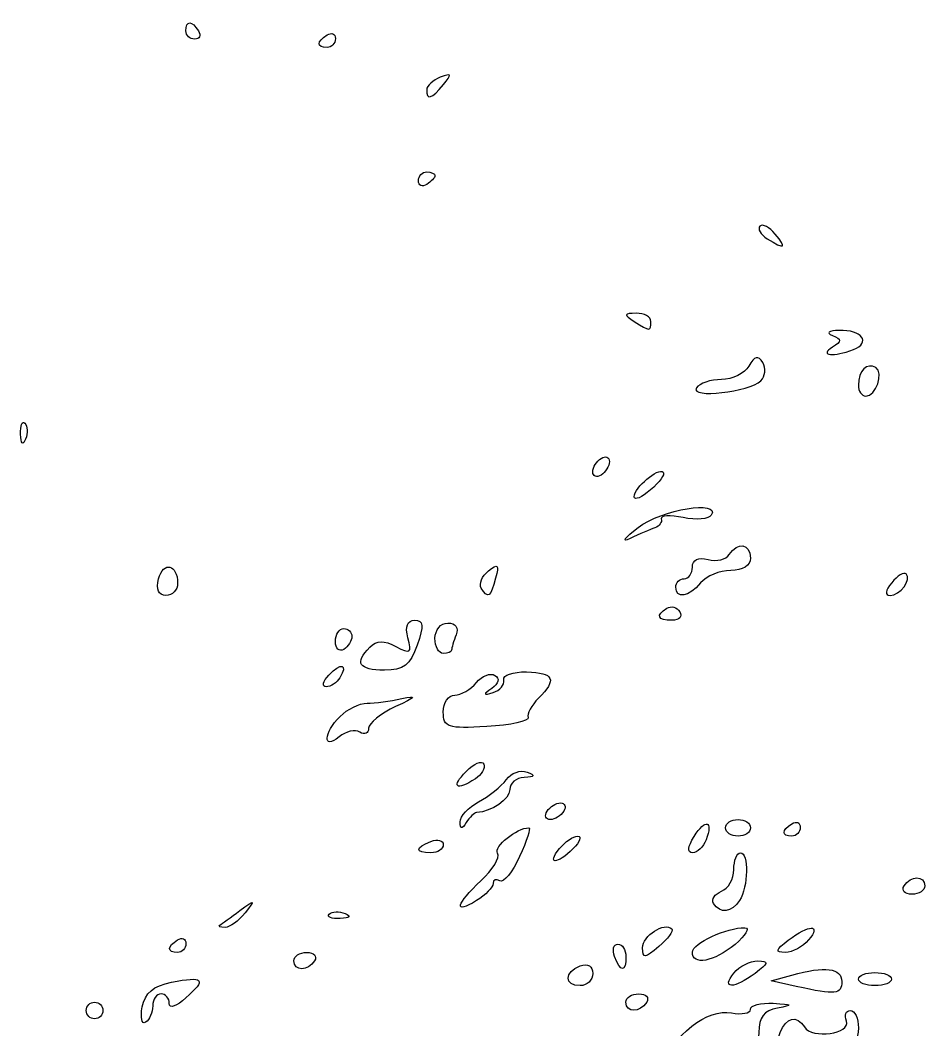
# Model space of a CAD drawing. Header units: centimetres. Extents: x -12.1 to 12.1, y -9.6 to 9.6.
# Drawn here: x 2.407 to 5.29, y -4.15 to -0.932 of the extents above; entities that cross this region are included whole.
import ezdxf

# ---------------------------------------------------------------- set-up
doc = ezdxf.new("R2010")
doc.units = ezdxf.units.CM
doc.header["$MEASUREMENT"] = 0
doc.layers.add('Layer 1', color=7, linetype='Continuous')

msp = doc.modelspace()

# ---------------------------------------------------------------- linework, layer by layer
at = {"layer": 'Layer 1'}
for points, knots in [([(2.97468, -0.96627), (2.95373, -0.93237), (2.93499, -0.93237), (2.93499, -0.96627), (2.93499, -0.96627), (2.93499, -0.98082), (2.9476, -0.99273), (2.96301, -0.99273), (2.96301, -0.99273), (2.97842, -0.99273), (2.98367, -0.98082), (2.97468, -0.96627)], [0, 0, 0, 0, 0.25, 0.25, 0.25, 0.25, 0.5, 0.5, 0.5, 0.5, 1, 1, 1, 1]), ([(3.41124, -0.99117), (3.41124, -0.97576), (3.39934, -0.97051), (3.38479, -0.9795), (3.38479, -0.9795), (3.35088, -1.00045), (3.35088, -1.01919), (3.38479, -1.01919), (3.38479, -1.01919), (3.39934, -1.01919), (3.41124, -1.00658), (3.41124, -0.99117)], [0, 0, 0, 0, 0.25, 0.25, 0.25, 0.25, 0.5, 0.5, 0.5, 0.5, 1, 1, 1, 1]), ([(3.70228, -1.15431), (3.70228, -1.14132), (3.72182, -1.12318), (3.74571, -1.11402), (3.74571, -1.11402), (3.78203, -1.10008), (3.78366, -1.10395), (3.7557, -1.13765), (3.7557, -1.13765), (3.7176, -1.18356), (3.70228, -1.18834), (3.70228, -1.15431)], [0, 0, 0, 0, 0.25, 0.25, 0.25, 0.25, 0.5, 0.5, 0.5, 0.5, 1, 1, 1, 1]), ([(3.72874, -1.42773), (3.72874, -1.42131), (3.71683, -1.41606), (3.70228, -1.41606), (3.70228, -1.41606), (3.68773, -1.41606), (3.67582, -1.42867), (3.67582, -1.44408), (3.67582, -1.44408), (3.67582, -1.45949), (3.68773, -1.46474), (3.70228, -1.45575), (3.70228, -1.45575), (3.71683, -1.44676), (3.72874, -1.43415), (3.72874, -1.42773)], [0, 0, 0, 0, 0.2, 0.2, 0.2, 0.2, 0.4, 0.4, 0.4, 0.4, 0.6, 0.6, 0.6, 0.6, 1, 1, 1, 1]), ([(4.78784, -1.62876), (4.76643, -1.61523), (4.75581, -1.59726), (4.76422, -1.58884), (4.76422, -1.58884), (4.77264, -1.58042), (4.79459, -1.59168), (4.813, -1.61386), (4.813, -1.61386), (4.85117, -1.65985), (4.84385, -1.66419), (4.78784, -1.62876)], [0, 0, 0, 0, 0.25, 0.25, 0.25, 0.25, 0.5, 0.5, 0.5, 0.5, 1, 1, 1, 1]), ([(4.36374, -1.89231), (4.32982, -1.87039), (4.33078, -1.86661), (4.37036, -1.86626), (4.37036, -1.86626), (4.39582, -1.86604), (4.41666, -1.87776), (4.41666, -1.89231), (4.41666, -1.89231), (4.41666, -1.92458), (4.41367, -1.92458), (4.36374, -1.89231)], [0, 0, 0, 0, 0.25, 0.25, 0.25, 0.25, 0.5, 0.5, 0.5, 0.5, 1, 1, 1, 1]), ([(4.99512, -1.97449), (5.02557, -1.95519), (5.02557, -1.9494), (4.99512, -1.93729), (4.99512, -1.93729), (4.97393, -1.92886), (4.98296, -1.92209), (5.01702, -1.92086), (5.01702, -1.92086), (5.08833, -1.91829), (5.11954, -1.96028), (5.06257, -1.98215), (5.06257, -1.98215), (4.99882, -2.00661), (4.95269, -2.00137), (4.99512, -1.97449)], [0, 0, 0, 0, 0.2, 0.2, 0.2, 0.2, 0.4, 0.4, 0.4, 0.4, 0.6, 0.6, 0.6, 0.6, 1, 1, 1, 1]), ([(4.56188, -2.10446), (4.57104, -2.08965), (4.607, -2.07752), (4.6418, -2.07752), (4.6418, -2.07752), (4.6766, -2.07752), (4.71592, -2.05813), (4.72918, -2.03444), (4.72918, -2.03444), (4.74702, -2.00256), (4.75846, -1.99972), (4.77317, -2.02351), (4.77317, -2.02351), (4.7841, -2.0412), (4.78149, -2.06723), (4.76737, -2.08136), (4.76737, -2.08136), (4.73132, -2.1174), (4.54063, -2.13885), (4.56188, -2.10446)], [0, 0, 0, 0, 0.1666667, 0.1666667, 0.1666667, 0.1666667, 0.3333333, 0.3333333, 0.3333333, 0.3333333, 0.5, 0.5, 0.5, 0.5, 0.6666667, 0.6666667, 0.6666667, 0.6666667, 1, 1, 1, 1]), ([(5.07812, -2.09516), (5.07812, -2.05001), (5.10576, -2.02222), (5.13357, -2.0394), (5.13357, -2.0394), (5.16026, -2.0559), (5.1342, -2.13044), (5.10174, -2.13044), (5.10174, -2.13044), (5.08875, -2.13044), (5.07812, -2.11456), (5.07812, -2.09516)], [0, 0, 0, 0, 0.25, 0.25, 0.25, 0.25, 0.5, 0.5, 0.5, 0.5, 1, 1, 1, 1]), ([(2.42181, -2.21698), (2.41302, -2.20819), (2.40677, -2.22381), (2.40791, -2.25171), (2.40791, -2.25171), (2.40918, -2.28253), (2.41546, -2.2888), (2.4239, -2.26769), (2.4239, -2.26769), (2.43154, -2.24859), (2.4306, -2.22577), (2.42181, -2.21698)], [0, 0, 0, 0, 0.25, 0.25, 0.25, 0.25, 0.5, 0.5, 0.5, 0.5, 1, 1, 1, 1]), ([(4.28437, -2.33898), (4.28437, -2.32443), (4.27246, -2.31988), (4.25791, -2.32888), (4.25791, -2.32888), (4.24336, -2.33787), (4.23145, -2.35713), (4.23145, -2.37169), (4.23145, -2.37169), (4.23145, -2.38624), (4.24336, -2.39079), (4.25791, -2.38179), (4.25791, -2.38179), (4.27246, -2.3728), (4.28437, -2.35353), (4.28437, -2.33898)], [0, 0, 0, 0, 0.2, 0.2, 0.2, 0.2, 0.4, 0.4, 0.4, 0.4, 0.6, 0.6, 0.6, 0.6, 1, 1, 1, 1]), ([(4.45619, -2.37282), (4.44042, -2.35705), (4.36374, -2.42183), (4.36374, -2.45092), (4.36374, -2.45092), (4.36374, -2.46355), (4.3872, -2.4538), (4.41586, -2.42925), (4.41586, -2.42925), (4.44453, -2.4047), (4.46268, -2.37931), (4.45619, -2.37282)], [0, 0, 0, 0, 0.25, 0.25, 0.25, 0.25, 0.5, 0.5, 0.5, 0.5, 1, 1, 1, 1]), ([(4.42989, -2.54977), (4.44444, -2.54469), (4.45347, -2.53193), (4.44997, -2.52141), (4.44997, -2.52141), (4.44646, -2.51088), (4.47776, -2.50911), (4.51952, -2.51746), (4.51952, -2.51746), (4.56128, -2.52581), (4.6017, -2.52252), (4.60935, -2.51014), (4.60935, -2.51014), (4.64027, -2.46008), (4.45044, -2.49145), (4.37649, -2.54862), (4.37649, -2.54862), (4.3331, -2.58216), (4.32141, -2.59822), (4.35051, -2.5843), (4.35051, -2.5843), (4.37962, -2.57038), (4.41533, -2.55484), (4.42989, -2.54977)], [0, 0, 0, 0, 0.1428571, 0.1428571, 0.1428571, 0.1428571, 0.2857143, 0.2857143, 0.2857143, 0.2857143, 0.4285714, 0.4285714, 0.4285714, 0.4285714, 0.5714286, 0.5714286, 0.5714286, 0.5714286, 0.7142857, 0.7142857, 0.7142857, 0.7142857, 1, 1, 1, 1]), ([(4.57541, -2.72575), (4.59352, -2.70392), (4.63665, -2.68606), (4.67125, -2.68606), (4.67125, -2.68606), (4.70953, -2.68606), (4.73416, -2.67053), (4.73416, -2.64638), (4.73416, -2.64638), (4.73416, -2.60027), (4.69249, -2.59354), (4.66659, -2.63545), (4.66659, -2.63545), (4.65681, -2.65127), (4.62634, -2.65834), (4.59888, -2.65116), (4.59888, -2.65116), (4.56742, -2.64293), (4.54895, -2.65187), (4.54895, -2.67531), (4.54895, -2.67531), (4.54895, -2.69578), (4.53704, -2.71252), (4.52249, -2.71252), (4.52249, -2.71252), (4.50794, -2.71252), (4.49603, -2.72443), (4.49603, -2.73898), (4.49603, -2.73898), (4.49603, -2.77807), (4.53776, -2.77111), (4.57541, -2.72575)], [0, 0, 0, 0, 0.1111111, 0.1111111, 0.1111111, 0.1111111, 0.2222222, 0.2222222, 0.2222222, 0.2222222, 0.3333333, 0.3333333, 0.3333333, 0.3333333, 0.4444444, 0.4444444, 0.4444444, 0.4444444, 0.5555556, 0.5555556, 0.5555556, 0.5555556, 0.6666667, 0.6666667, 0.6666667, 0.6666667, 0.7777778, 0.7777778, 0.7777778, 0.7777778, 1, 1, 1, 1]), ([(2.90854, -2.72731), (2.90854, -2.66614), (2.86293, -2.65524), (2.84787, -2.71282), (2.84787, -2.71282), (2.83896, -2.74692), (2.84721, -2.76544), (2.87132, -2.76544), (2.87132, -2.76544), (2.89179, -2.76544), (2.90854, -2.74828), (2.90854, -2.72731)], [0, 0, 0, 0, 0.25, 0.25, 0.25, 0.25, 0.5, 0.5, 0.5, 0.5, 1, 1, 1, 1]), ([(3.92201, -2.71101), (3.93364, -2.66654), (3.92942, -2.66225), (3.89893, -2.68755), (3.89893, -2.68755), (3.87841, -2.70458), (3.86814, -2.72907), (3.87611, -2.74198), (3.87611, -2.74198), (3.8977, -2.77691), (3.90629, -2.77111), (3.92201, -2.71101)], [0, 0, 0, 0, 0.25, 0.25, 0.25, 0.25, 0.5, 0.5, 0.5, 0.5, 1, 1, 1, 1]), ([(5.18448, -2.72511), (5.20289, -2.70293), (5.2234, -2.69023), (5.23006, -2.69689), (5.23006, -2.69689), (5.2484, -2.71524), (5.21112, -2.76544), (5.17915, -2.76544), (5.17915, -2.76544), (5.1616, -2.76544), (5.16361, -2.75026), (5.18448, -2.72511)], [0, 0, 0, 0, 0.25, 0.25, 0.25, 0.25, 0.5, 0.5, 0.5, 0.5, 1, 1, 1, 1]), ([(4.50899, -2.81792), (4.49985, -2.80313), (4.48129, -2.79788), (4.46775, -2.80626), (4.46775, -2.80626), (4.43105, -2.82894), (4.43789, -2.84481), (4.48436, -2.84481), (4.48436, -2.84481), (4.50705, -2.84481), (4.51813, -2.83271), (4.50899, -2.81792)], [0, 0, 0, 0, 0.25, 0.25, 0.25, 0.25, 0.5, 0.5, 0.5, 0.5, 1, 1, 1, 1]), ([(3.67186, -2.92419), (3.69373, -2.86144), (3.69202, -2.84481), (3.6637, -2.84481), (3.6637, -2.84481), (3.64025, -2.84481), (3.63291, -2.86414), (3.64248, -2.90073), (3.64248, -2.90073), (3.65529, -2.9497), (3.65055, -2.95314), (3.60438, -2.92843), (3.60438, -2.92843), (3.56627, -2.90804), (3.54318, -2.90867), (3.52113, -2.93072), (3.52113, -2.93072), (3.47128, -2.98057), (3.48588, -3.00356), (3.5674, -3.00356), (3.5674, -3.00356), (3.62893, -3.00356), (3.64969, -2.98779), (3.67186, -2.92419)], [0, 0, 0, 0, 0.1428571, 0.1428571, 0.1428571, 0.1428571, 0.2857143, 0.2857143, 0.2857143, 0.2857143, 0.4285714, 0.4285714, 0.4285714, 0.4285714, 0.5714286, 0.5714286, 0.5714286, 0.5714286, 0.7142857, 0.7142857, 0.7142857, 0.7142857, 1, 1, 1, 1]), ([(3.78166, -2.93958), (3.78166, -2.9335), (3.78812, -2.91167), (3.79602, -2.89107), (3.79602, -2.89107), (3.80459, -2.86876), (3.7939, -2.85363), (3.76957, -2.85363), (3.76957, -2.85363), (3.74711, -2.85363), (3.72874, -2.87546), (3.72874, -2.90214), (3.72874, -2.90214), (3.72874, -2.92882), (3.74065, -2.95065), (3.7552, -2.95065), (3.7552, -2.95065), (3.76975, -2.95065), (3.78166, -2.94567), (3.78166, -2.93958)], [0, 0, 0, 0, 0.1666667, 0.1666667, 0.1666667, 0.1666667, 0.3333333, 0.3333333, 0.3333333, 0.3333333, 0.5, 0.5, 0.5, 0.5, 0.6666667, 0.6666667, 0.6666667, 0.6666667, 1, 1, 1, 1]), ([(3.46416, -2.89617), (3.46416, -2.88248), (3.45225, -2.87127), (3.4377, -2.87127), (3.4377, -2.87127), (3.42315, -2.87127), (3.41124, -2.88983), (3.41124, -2.91252), (3.41124, -2.91252), (3.41124, -2.93521), (3.42315, -2.94641), (3.4377, -2.93742), (3.4377, -2.93742), (3.45225, -2.92842), (3.46416, -2.90986), (3.46416, -2.89617)], [0, 0, 0, 0, 0.2, 0.2, 0.2, 0.2, 0.4, 0.4, 0.4, 0.4, 0.6, 0.6, 0.6, 0.6, 1, 1, 1, 1]), ([(3.42556, -3.02826), (3.45271, -2.98434), (3.42834, -2.97824), (3.39035, -3.01946), (3.39035, -3.01946), (3.37159, -3.03982), (3.36791, -3.05648), (3.38218, -3.05648), (3.38218, -3.05648), (3.39645, -3.05648), (3.41597, -3.04378), (3.42556, -3.02826)], [0, 0, 0, 0, 0.25, 0.25, 0.25, 0.25, 0.5, 0.5, 0.5, 0.5, 1, 1, 1, 1]), ([(4.02545, -3.15475), (4.02129, -3.14332), (4.03618, -3.11568), (4.05853, -3.09333), (4.05853, -3.09333), (4.11838, -3.03348), (4.10856, -3.01188), (4.02038, -3.00938), (4.02038, -3.00938), (3.97705, -3.00814), (3.9443, -3.01973), (3.94762, -3.03512), (3.94762, -3.03512), (3.95093, -3.0505), (3.93578, -3.06847), (3.91395, -3.07503), (3.91395, -3.07503), (3.88192, -3.08466), (3.88119, -3.08211), (3.91016, -3.0618), (3.91016, -3.0618), (3.93207, -3.04644), (3.93581, -3.0303), (3.91977, -3.02039), (3.91977, -3.02039), (3.90531, -3.01146), (3.87877, -3.02187), (3.86079, -3.04354), (3.86079, -3.04354), (3.84281, -3.06521), (3.81169, -3.08294), (3.79165, -3.08294), (3.79165, -3.08294), (3.7716, -3.08294), (3.7552, -3.10737), (3.7552, -3.13724), (3.7552, -3.13724), (3.7552, -3.18612), (3.76906, -3.19074), (3.89411, -3.18354), (3.89411, -3.18354), (3.9705, -3.17914), (4.02961, -3.16619), (4.02545, -3.15475)], [0, 0, 0, 0, 0.0833333, 0.0833333, 0.0833333, 0.0833333, 0.1666667, 0.1666667, 0.1666667, 0.1666667, 0.25, 0.25, 0.25, 0.25, 0.3333333, 0.3333333, 0.3333333, 0.3333333, 0.4166667, 0.4166667, 0.4166667, 0.4166667, 0.5, 0.5, 0.5, 0.5, 0.5833333, 0.5833333, 0.5833333, 0.5833333, 0.6666667, 0.6666667, 0.6666667, 0.6666667, 0.75, 0.75, 0.75, 0.75, 0.8333333, 0.8333333, 0.8333333, 0.8333333, 1, 1, 1, 1]), ([(3.48946, -3.20128), (3.50465, -3.21067), (3.51708, -3.20517), (3.51708, -3.18906), (3.51708, -3.18906), (3.51708, -3.17294), (3.55577, -3.14182), (3.60307, -3.1199), (3.60307, -3.1199), (3.66873, -3.08946), (3.67342, -3.08342), (3.62291, -3.09435), (3.62291, -3.09435), (3.58653, -3.10223), (3.53678, -3.10884), (3.51235, -3.10904), (3.51235, -3.10904), (3.48793, -3.10923), (3.44923, -3.12811), (3.42636, -3.15097), (3.42636, -3.15097), (3.37294, -3.2044), (3.37033, -3.26016), (3.42331, -3.21619), (3.42331, -3.21619), (3.4445, -3.19861), (3.47427, -3.1919), (3.48946, -3.20128)], [0, 0, 0, 0, 0.125, 0.125, 0.125, 0.125, 0.25, 0.25, 0.25, 0.25, 0.375, 0.375, 0.375, 0.375, 0.5, 0.5, 0.5, 0.5, 0.625, 0.625, 0.625, 0.625, 0.75, 0.75, 0.75, 0.75, 1, 1, 1, 1]), ([(3.85764, -3.35018), (3.87761, -3.33753), (3.88951, -3.31638), (3.8841, -3.30318), (3.8841, -3.30318), (3.87869, -3.28997), (3.85343, -3.3005), (3.82796, -3.32658), (3.82796, -3.32658), (3.77938, -3.37631), (3.79578, -3.38936), (3.85764, -3.35018)], [0, 0, 0, 0, 0.25, 0.25, 0.25, 0.25, 0.5, 0.5, 0.5, 0.5, 1, 1, 1, 1]), ([(3.86103, -3.45759), (3.91018, -3.45455), (3.96687, -3.41533), (3.96687, -3.38438), (3.96687, -3.38438), (3.96687, -3.36411), (3.9877, -3.34658), (4.01317, -3.34543), (4.01317, -3.34543), (4.04728, -3.34389), (4.04962, -3.33945), (4.02209, -3.32856), (4.02209, -3.32856), (4.00153, -3.32043), (3.97176, -3.33134), (3.95594, -3.35279), (3.95594, -3.35279), (3.94012, -3.37424), (3.90039, -3.40606), (3.86765, -3.42351), (3.86765, -3.42351), (3.8349, -3.44095), (3.8083, -3.46968), (3.80852, -3.48736), (3.80852, -3.48736), (3.80882, -3.51114), (3.81398, -3.51155), (3.82836, -3.48895), (3.82836, -3.48895), (3.83906, -3.47215), (3.85376, -3.45804), (3.86103, -3.45759)], [0, 0, 0, 0, 0.1111111, 0.1111111, 0.1111111, 0.1111111, 0.2222222, 0.2222222, 0.2222222, 0.2222222, 0.3333333, 0.3333333, 0.3333333, 0.3333333, 0.4444444, 0.4444444, 0.4444444, 0.4444444, 0.5555556, 0.5555556, 0.5555556, 0.5555556, 0.6666667, 0.6666667, 0.6666667, 0.6666667, 0.7777778, 0.7777778, 0.7777778, 0.7777778, 1, 1, 1, 1]), ([(4.13885, -3.45336), (4.14784, -3.4388), (4.14329, -3.4269), (4.12874, -3.4269), (4.12874, -3.4269), (4.11419, -3.4269), (4.09492, -3.4388), (4.08593, -3.45336), (4.08593, -3.45336), (4.07693, -3.46791), (4.08148, -3.47981), (4.09603, -3.47981), (4.09603, -3.47981), (4.11058, -3.47981), (4.12985, -3.46791), (4.13885, -3.45336)], [0, 0, 0, 0, 0.2, 0.2, 0.2, 0.2, 0.4, 0.4, 0.4, 0.4, 0.6, 0.6, 0.6, 0.6, 1, 1, 1, 1]), ([(3.91395, -3.68355), (3.91395, -3.67164), (3.92367, -3.66791), (3.93555, -3.67525), (3.93555, -3.67525), (3.94743, -3.68259), (3.97574, -3.64757), (3.99847, -3.59743), (3.99847, -3.59743), (4.02119, -3.54729), (4.0345, -3.50627), (4.02805, -3.50627), (4.02805, -3.50627), (3.98914, -3.50627), (3.915, -3.56595), (3.92792, -3.58686), (3.92792, -3.58686), (3.93643, -3.60062), (3.91295, -3.64008), (3.87575, -3.67455), (3.87575, -3.67455), (3.79508, -3.74931), (3.78695, -3.78452), (3.86103, -3.73826), (3.86103, -3.73826), (3.89014, -3.72008), (3.91395, -3.69546), (3.91395, -3.68355)], [0, 0, 0, 0, 0.125, 0.125, 0.125, 0.125, 0.25, 0.25, 0.25, 0.25, 0.375, 0.375, 0.375, 0.375, 0.5, 0.5, 0.5, 0.5, 0.625, 0.625, 0.625, 0.625, 0.75, 0.75, 0.75, 0.75, 1, 1, 1, 1]), ([(4.59274, -3.54482), (4.61655, -3.48276), (4.59084, -3.47548), (4.55434, -3.53393), (4.55434, -3.53393), (4.5339, -3.56666), (4.53214, -3.58565), (4.54956, -3.58565), (4.54956, -3.58565), (4.56469, -3.58565), (4.58412, -3.56727), (4.59274, -3.54482)], [0, 0, 0, 0, 0.25, 0.25, 0.25, 0.25, 0.5, 0.5, 0.5, 0.5, 1, 1, 1, 1]), ([(4.73416, -3.50627), (4.73416, -3.49172), (4.7163, -3.47981), (4.69447, -3.47981), (4.69447, -3.47981), (4.67264, -3.47981), (4.65478, -3.49172), (4.65478, -3.50627), (4.65478, -3.50627), (4.65478, -3.52082), (4.67264, -3.53273), (4.69447, -3.53273), (4.69447, -3.53273), (4.7163, -3.53273), (4.73416, -3.52082), (4.73416, -3.50627)], [0, 0, 0, 0, 0.2, 0.2, 0.2, 0.2, 0.4, 0.4, 0.4, 0.4, 0.6, 0.6, 0.6, 0.6, 1, 1, 1, 1]), ([(4.89291, -3.50471), (4.89291, -3.4893), (4.881, -3.48405), (4.86645, -3.49304), (4.86645, -3.49304), (4.83255, -3.514), (4.83255, -3.53273), (4.86645, -3.53273), (4.86645, -3.53273), (4.881, -3.53273), (4.89291, -3.52012), (4.89291, -3.50471)], [0, 0, 0, 0, 0.25, 0.25, 0.25, 0.25, 0.5, 0.5, 0.5, 0.5, 1, 1, 1, 1]), ([(4.16908, -3.57242), (4.19091, -3.55059), (4.19747, -3.53273), (4.18366, -3.53273), (4.18366, -3.53273), (4.16985, -3.53273), (4.14373, -3.55059), (4.12562, -3.57242), (4.12562, -3.57242), (4.08281, -3.624), (4.1175, -3.624), (4.16908, -3.57242)], [0, 0, 0, 0, 0.25, 0.25, 0.25, 0.25, 0.5, 0.5, 0.5, 0.5, 1, 1, 1, 1]), ([(3.7552, -3.56002), (3.7552, -3.54592), (3.73734, -3.54124), (3.71551, -3.54962), (3.71551, -3.54962), (3.66469, -3.56912), (3.66469, -3.58565), (3.71551, -3.58565), (3.71551, -3.58565), (3.73734, -3.58565), (3.7552, -3.57411), (3.7552, -3.56002)], [0, 0, 0, 0, 0.25, 0.25, 0.25, 0.25, 0.5, 0.5, 0.5, 0.5, 1, 1, 1, 1]), ([(4.69935, -3.73778), (4.72718, -3.69442), (4.7293, -3.58565), (4.70231, -3.58565), (4.70231, -3.58565), (4.69072, -3.58565), (4.68124, -3.60983), (4.68124, -3.63939), (4.68124, -3.63939), (4.68124, -3.66895), (4.66345, -3.69997), (4.6417, -3.70831), (4.6417, -3.70831), (4.61996, -3.71666), (4.60876, -3.73414), (4.61681, -3.74717), (4.61681, -3.74717), (4.63754, -3.78072), (4.67448, -3.77652), (4.69935, -3.73778)], [0, 0, 0, 0, 0.1666667, 0.1666667, 0.1666667, 0.1666667, 0.3333333, 0.3333333, 0.3333333, 0.3333333, 0.5, 0.5, 0.5, 0.5, 0.6666667, 0.6666667, 0.6666667, 0.6666667, 1, 1, 1, 1]), ([(5.28978, -3.69148), (5.28978, -3.65725), (5.24479, -3.65725), (5.22364, -3.69148), (5.22364, -3.69148), (5.21464, -3.70603), (5.22585, -3.71794), (5.24853, -3.71794), (5.24853, -3.71794), (5.27122, -3.71794), (5.28978, -3.70603), (5.28978, -3.69148)], [0, 0, 0, 0, 0.25, 0.25, 0.25, 0.25, 0.5, 0.5, 0.5, 0.5, 1, 1, 1, 1]), ([(3.12358, -3.77747), (3.15716, -3.73464), (3.15592, -3.73408), (3.10697, -3.76998), (3.10697, -3.76998), (3.07787, -3.79133), (3.0491, -3.81217), (3.04303, -3.81628), (3.04303, -3.81628), (3.03697, -3.8204), (3.04444, -3.82377), (3.05964, -3.82377), (3.05964, -3.82377), (3.07483, -3.82377), (3.1036, -3.80294), (3.12358, -3.77747)], [0, 0, 0, 0, 0.2, 0.2, 0.2, 0.2, 0.4, 0.4, 0.4, 0.4, 0.6, 0.6, 0.6, 0.6, 1, 1, 1, 1]), ([(3.44266, -3.77924), (3.42356, -3.7716), (3.40074, -3.77254), (3.39195, -3.78133), (3.39195, -3.78133), (3.38316, -3.79012), (3.39878, -3.79637), (3.42668, -3.79522), (3.42668, -3.79522), (3.4575, -3.79396), (3.46377, -3.78769), (3.44266, -3.77924)], [0, 0, 0, 0, 0.25, 0.25, 0.25, 0.25, 0.5, 0.5, 0.5, 0.5, 1, 1, 1, 1]), ([(4.48315, -3.82853), (4.45973, -3.80511), (4.3902, -3.85022), (4.3902, -3.88883), (4.3902, -3.88883), (4.3902, -3.92339), (4.39758, -3.92277), (4.44232, -3.88446), (4.44232, -3.88446), (4.47099, -3.85991), (4.48937, -3.83474), (4.48315, -3.82853)], [0, 0, 0, 0, 0.25, 0.25, 0.25, 0.25, 0.5, 0.5, 0.5, 0.5, 1, 1, 1, 1]), ([(4.68492, -3.87757), (4.71928, -3.84895), (4.73328, -3.82514), (4.71604, -3.82465), (4.71604, -3.82465), (4.6598, -3.82307), (4.54895, -3.87471), (4.54895, -3.90249), (4.54895, -3.90249), (4.54895, -3.94627), (4.61755, -3.9337), (4.68492, -3.87757)], [0, 0, 0, 0, 0.25, 0.25, 0.25, 0.25, 0.5, 0.5, 0.5, 0.5, 1, 1, 1, 1]), ([(4.91937, -3.86346), (4.96127, -3.81297), (4.92197, -3.81348), (4.85478, -3.8643), (4.85478, -3.8643), (4.81366, -3.8954), (4.8117, -3.90315), (4.84492, -3.90315), (4.84492, -3.90315), (4.86775, -3.90315), (4.90125, -3.88529), (4.91937, -3.86346)], [0, 0, 0, 0, 0.25, 0.25, 0.25, 0.25, 0.5, 0.5, 0.5, 0.5, 1, 1, 1, 1]), ([(2.93499, -3.87513), (2.93499, -3.85972), (2.92309, -3.85447), (2.90854, -3.86346), (2.90854, -3.86346), (2.87463, -3.88441), (2.87463, -3.90315), (2.90854, -3.90315), (2.90854, -3.90315), (2.92309, -3.90315), (2.93499, -3.89054), (2.93499, -3.87513)], [0, 0, 0, 0, 0.25, 0.25, 0.25, 0.25, 0.5, 0.5, 0.5, 0.5, 1, 1, 1, 1]), ([(4.33728, -3.91638), (4.33728, -3.89455), (4.32575, -3.87669), (4.31165, -3.87669), (4.31165, -3.87669), (4.29756, -3.87669), (4.29288, -3.89455), (4.30125, -3.91638), (4.30125, -3.91638), (4.32076, -3.96719), (4.33728, -3.96719), (4.33728, -3.91638)], [0, 0, 0, 0, 0.25, 0.25, 0.25, 0.25, 0.5, 0.5, 0.5, 0.5, 1, 1, 1, 1]), ([(3.3451, -3.92961), (3.35409, -3.91505), (3.34289, -3.90315), (3.3202, -3.90315), (3.3202, -3.90315), (3.29751, -3.90315), (3.27895, -3.91505), (3.27895, -3.92961), (3.27895, -3.92961), (3.27895, -3.96384), (3.32394, -3.96384), (3.3451, -3.92961)], [0, 0, 0, 0, 0.25, 0.25, 0.25, 0.25, 0.5, 0.5, 0.5, 0.5, 1, 1, 1, 1]), ([(4.23145, -3.97012), (4.23145, -3.94645), (4.21594, -3.93722), (4.19176, -3.9465), (4.19176, -3.9465), (4.1404, -3.9662), (4.1404, -4.00898), (4.19176, -4.00898), (4.19176, -4.00898), (4.21359, -4.00898), (4.23145, -3.99149), (4.23145, -3.97012)], [0, 0, 0, 0, 0.25, 0.25, 0.25, 0.25, 0.5, 0.5, 0.5, 0.5, 1, 1, 1, 1]), ([(4.74894, -3.97013), (4.79209, -3.9375), (4.79342, -3.93115), (4.75724, -3.93045), (4.75724, -3.93045), (4.73356, -3.92998), (4.69936, -3.94746), (4.68124, -3.96929), (4.68124, -3.96929), (4.63902, -4.02016), (4.6821, -4.0207), (4.74894, -3.97013)], [0, 0, 0, 0, 0.25, 0.25, 0.25, 0.25, 0.5, 0.5, 0.5, 0.5, 1, 1, 1, 1]), ([(5.0252, -3.99575), (5.0252, -3.95291), (4.97138, -3.94596), (4.86645, -3.97525), (4.86645, -3.97525), (4.86645, -3.97525), (4.8003, -3.99372), (4.8003, -3.99372), (4.8003, -3.99372), (4.8003, -3.99372), (4.87968, -4.01145), (4.87968, -4.01145), (4.87968, -4.01145), (5.00659, -4.0398), (5.0252, -4.03779), (5.0252, -3.99575)], [0, 0, 0, 0, 0.2, 0.2, 0.2, 0.2, 0.4, 0.4, 0.4, 0.4, 0.6, 0.6, 0.6, 0.6, 1, 1, 1, 1]), ([(2.82916, -4.07356), (2.82916, -4.0526), (2.84107, -4.03544), (2.85562, -4.03544), (2.85562, -4.03544), (2.87017, -4.03544), (2.88208, -4.04919), (2.88208, -4.066), (2.88208, -4.066), (2.88208, -4.0833), (2.90511, -4.07571), (2.93515, -4.04852), (2.93515, -4.04852), (3.00149, -3.98849), (2.99163, -3.97781), (2.88885, -3.99836), (2.88885, -3.99836), (2.83115, -4.00991), (2.80436, -4.03259), (2.79584, -4.07712), (2.79584, -4.07712), (2.78927, -4.11152), (2.79407, -4.13338), (2.80652, -4.12568), (2.80652, -4.12568), (2.81897, -4.11799), (2.82916, -4.09453), (2.82916, -4.07356)], [0, 0, 0, 0, 0.125, 0.125, 0.125, 0.125, 0.25, 0.25, 0.25, 0.25, 0.375, 0.375, 0.375, 0.375, 0.5, 0.5, 0.5, 0.5, 0.625, 0.625, 0.625, 0.625, 0.75, 0.75, 0.75, 0.75, 1, 1, 1, 1]), ([(5.18395, -3.98819), (5.18395, -3.97676), (5.16014, -3.9674), (5.13103, -3.9674), (5.13103, -3.9674), (5.10193, -3.9674), (5.07812, -3.97676), (5.07812, -3.98819), (5.07812, -3.98819), (5.07812, -3.99963), (5.10193, -4.00898), (5.13103, -4.00898), (5.13103, -4.00898), (5.16014, -4.00898), (5.18395, -3.99963), (5.18395, -3.98819)], [0, 0, 0, 0, 0.2, 0.2, 0.2, 0.2, 0.4, 0.4, 0.4, 0.4, 0.6, 0.6, 0.6, 0.6, 1, 1, 1, 1]), ([(4.40343, -4.0619), (4.41242, -4.04734), (4.40122, -4.03544), (4.37853, -4.03544), (4.37853, -4.03544), (4.35584, -4.03544), (4.33728, -4.04734), (4.33728, -4.0619), (4.33728, -4.0619), (4.33728, -4.09613), (4.38227, -4.09613), (4.40343, -4.0619)], [0, 0, 0, 0, 0.25, 0.25, 0.25, 0.25, 0.5, 0.5, 0.5, 0.5, 1, 1, 1, 1]), ([(2.67041, -4.08836), (2.67041, -4.0738), (2.6585, -4.0619), (2.64395, -4.0619), (2.64395, -4.0619), (2.6294, -4.0619), (2.61749, -4.0738), (2.61749, -4.08836), (2.61749, -4.08836), (2.61749, -4.10291), (2.6294, -4.11481), (2.64395, -4.11481), (2.64395, -4.11481), (2.6585, -4.11481), (2.67041, -4.10291), (2.67041, -4.08836)], [0, 0, 0, 0, 0.2, 0.2, 0.2, 0.2, 0.4, 0.4, 0.4, 0.4, 0.6, 0.6, 0.6, 0.6, 1, 1, 1, 1]), ([(4.73323, -4.2753), (4.74829, -4.24716), (4.76062, -4.19441), (4.76062, -4.15808), (4.76062, -4.15808), (4.76062, -4.11063), (4.77737, -4.08881), (4.82015, -4.08057), (4.82015, -4.08057), (4.87119, -4.07074), (4.8693, -4.06859), (4.80692, -4.0655), (4.80692, -4.0655), (4.7669, -4.06352), (4.73416, -4.07215), (4.73416, -4.08469), (4.73416, -4.08469), (4.73416, -4.09722), (4.70684, -4.10225), (4.67346, -4.09587), (4.67346, -4.09587), (4.63714, -4.08893), (4.58668, -4.10599), (4.54779, -4.13835), (4.54779, -4.13835), (4.4941, -4.18303), (4.49085, -4.19258), (4.52911, -4.19331), (4.52911, -4.19331), (4.57343, -4.19415), (4.5867, -4.22165), (4.57738, -4.29341), (4.57738, -4.29341), (4.57036, -4.34748), (4.70283, -4.33209), (4.73323, -4.2753)], [0, 0, 0, 0, 0.1, 0.1, 0.1, 0.1, 0.2, 0.2, 0.2, 0.2, 0.3, 0.3, 0.3, 0.3, 0.4, 0.4, 0.4, 0.4, 0.5, 0.5, 0.5, 0.5, 0.6, 0.6, 0.6, 0.6, 0.7, 0.7, 0.7, 0.7, 0.8, 0.8, 0.8, 0.8, 1, 1, 1, 1]), ([(4.92447, -4.30664), (4.94634, -4.28117), (4.97155, -4.2397), (4.98049, -4.21448), (4.98049, -4.21448), (4.99036, -4.18661), (5.0127, -4.17475), (5.03743, -4.18424), (5.03743, -4.18424), (5.0661, -4.19524), (5.07812, -4.1834), (5.07812, -4.1441), (5.07812, -4.1441), (5.07812, -4.11344), (5.06658, -4.08836), (5.05249, -4.08836), (5.05249, -4.08836), (5.03839, -4.08836), (5.03271, -4.1036), (5.03985, -4.12222), (5.03985, -4.12222), (5.05541, -4.16276), (4.93019, -4.18019), (4.90589, -4.14087), (4.90589, -4.14087), (4.88159, -4.10156), (4.84768, -4.10952), (4.8287, -4.159), (4.8287, -4.159), (4.81936, -4.18332), (4.82701, -4.21306), (4.84571, -4.22515), (4.84571, -4.22515), (4.86746, -4.23921), (4.87016, -4.25424), (4.85322, -4.26695), (4.85322, -4.26695), (4.81215, -4.29775), (4.80952, -4.35294), (4.84912, -4.35294), (4.84912, -4.35294), (4.86869, -4.35294), (4.9026, -4.3321), (4.92447, -4.30664)], [0, 0, 0, 0, 0.0833333, 0.0833333, 0.0833333, 0.0833333, 0.1666667, 0.1666667, 0.1666667, 0.1666667, 0.25, 0.25, 0.25, 0.25, 0.3333333, 0.3333333, 0.3333333, 0.3333333, 0.4166667, 0.4166667, 0.4166667, 0.4166667, 0.5, 0.5, 0.5, 0.5, 0.5833333, 0.5833333, 0.5833333, 0.5833333, 0.6666667, 0.6666667, 0.6666667, 0.6666667, 0.75, 0.75, 0.75, 0.75, 0.8333333, 0.8333333, 0.8333333, 0.8333333, 1, 1, 1, 1])]:
    msp.add_open_spline(points, degree=3, knots=knots, dxfattribs=at)

doc.saveas('drawing.dxf')
